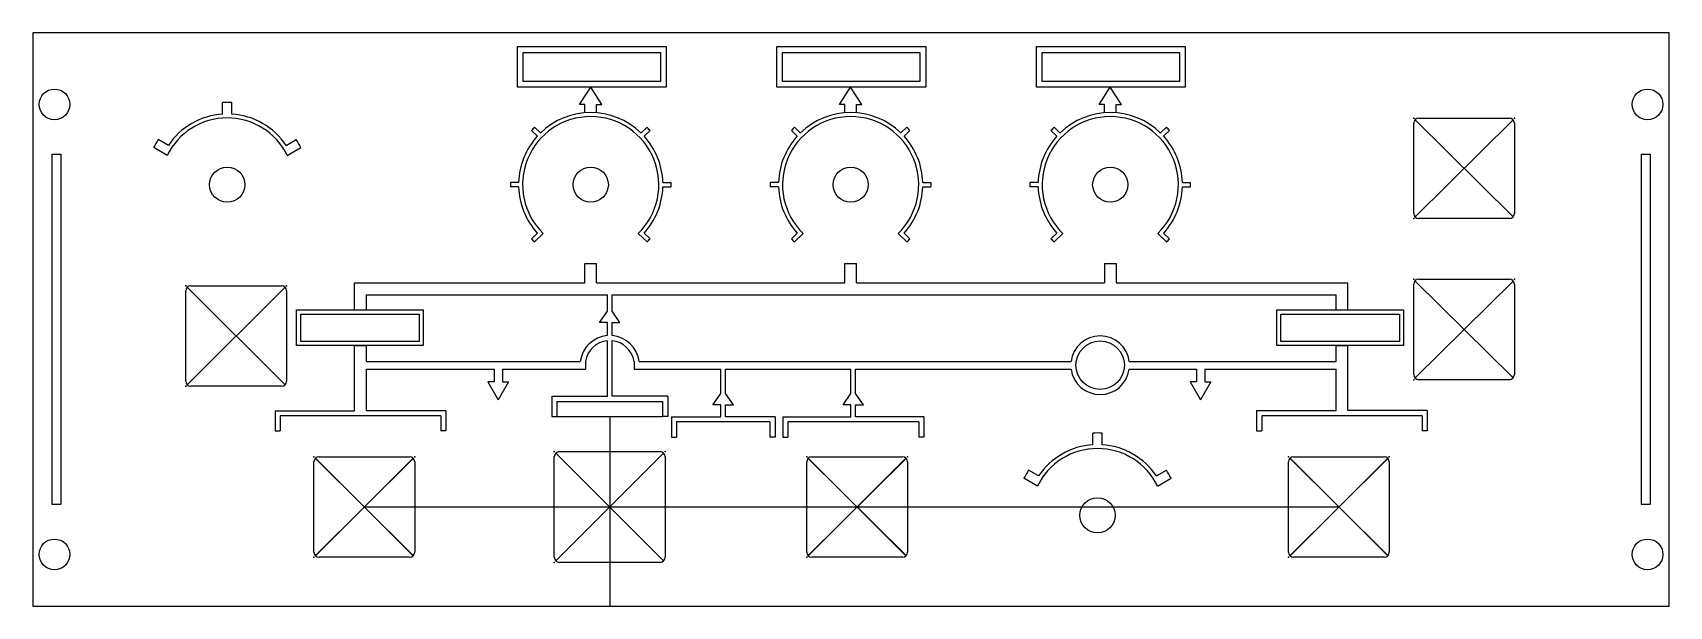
# Model space of a CAD drawing. Header units: centimetres. Extents: x 0 to 269, y -11 to 160.
# Drawn here: x 236.4 to 268.9, y 149.08 to 160.48 of the extents above.
import ezdxf

# ---------------------------------------------------------------- set-up
doc = ezdxf.new("R2010")
doc.units = ezdxf.units.CM
doc.header["$MEASUREMENT"] = 0
for name, color, linetype in [('Air Cond v13_0', 7, 'Continuous'), ('Air Cond v13_Sketch2', 7, 'Continuous'), ('Air Cond v13_Sketch3', 7, 'Continuous'), ('Air Cond v13_Sketch4', 7, 'Continuous'), ('Air Cond v13_Sketch5', 7, 'Continuous'), ('Air Cond v13_Sketch6', 7, 'Continuous'), ('Air Cond v13_Sketch7', 7, 'Continuous'), ('Air Cond v13_Sketch8', 7, 'Continuous')]:
    doc.layers.add(name, color=color, linetype=linetype)

msp = doc.modelspace()

# ---------------------------------------------------------------- linework, layer by layer
at = {"layer": 'Air Cond v13_0'}
for p, q in [((236.403, 160.482), (236.403, 149.082)), ((268.903, 160.482), (236.403, 160.482)), ((268.903, 149.082), (268.903, 160.482)), ((246.028, 160.206), (248.982, 160.206)), ((246.028, 159.402), (246.028, 160.206)), ((246.141, 160.092), (248.868, 160.092)), ((246.141, 159.515), (246.141, 160.092)), ((248.868, 160.092), (248.868, 159.515)), ((248.982, 160.206), (248.982, 159.402)), ((251.181, 160.206), (254.136, 160.206)), ((251.181, 159.402), (251.181, 160.206)), ((251.295, 160.092), (254.022, 160.092)), ((251.295, 159.515), (251.295, 160.092)), ((254.022, 160.092), (254.022, 159.515)), ((254.136, 160.206), (254.136, 159.402)), ((256.337, 160.206), (259.291, 160.206)), ((256.337, 159.402), (256.337, 160.206)), ((256.45, 160.092), (259.177, 160.092)), ((256.45, 159.515), (256.45, 160.092)), ((259.177, 160.092), (259.177, 159.515)), ((259.291, 160.206), (259.291, 159.402)), ((248.982, 159.402), (246.028, 159.402)), ((248.868, 159.515), (246.141, 159.515)), ((247.262, 159.055), (247.484, 159.402)), ((247.707, 159.055), (247.484, 159.402)), ((254.136, 159.402), (251.181, 159.402)), ((254.022, 159.515), (251.295, 159.515)), ((252.423, 159.055), (252.646, 159.402)), ((252.868, 159.055), (252.646, 159.402)), ((259.291, 159.402), (256.337, 159.402)), ((259.177, 159.515), (256.45, 159.515)), ((257.579, 159.055), (257.802, 159.402)), ((258.025, 159.055), (257.802, 159.402)), ((240.173, 158.865), (240.173, 159.096)), ((240.357, 158.865), (240.357, 159.096)), ((247.368, 159.055), (247.262, 159.055)), ((247.368, 158.89), (247.368, 159.055)), ((247.601, 159.055), (247.707, 159.055)), ((247.601, 158.89), (247.601, 159.055)), ((252.529, 159.055), (252.423, 159.055)), ((252.529, 158.89), (252.529, 159.055)), ((252.762, 159.055), (252.868, 159.055)), ((252.762, 158.89), (252.762, 159.055)), ((257.685, 159.055), (257.579, 159.055)), ((257.685, 158.89), (257.685, 159.055)), ((257.919, 159.055), (258.025, 159.055)), ((257.919, 158.89), (257.919, 159.055)), ((246.485, 158.489), (246.367, 158.602)), ((248.484, 158.489), (248.602, 158.602)), ((251.646, 158.489), (251.528, 158.602)), ((253.645, 158.489), (253.763, 158.602)), ((256.802, 158.489), (256.685, 158.602)), ((258.802, 158.489), (258.919, 158.602)), ((265.8, 156.826), (263.855, 158.748)), ((265.8, 158.748), (263.855, 156.826)), ((239.096, 158.243), (238.897, 158.358)), ((241.434, 158.243), (241.634, 158.358)), ((246.424, 158.426), (246.307, 158.539)), ((248.545, 158.426), (248.662, 158.539)), ((251.585, 158.426), (251.468, 158.539)), ((253.706, 158.426), (253.823, 158.539)), ((256.742, 158.426), (256.624, 158.539)), ((258.862, 158.426), (258.98, 158.539)), ((236.782, 158.071), (236.959, 158.071)), ((236.782, 158.071), (236.782, 151.115)), ((236.959, 158.071), (236.959, 151.115)), ((239.073, 158.045), (238.805, 158.2)), ((241.457, 158.045), (241.725, 158.2)), ((268.347, 158.071), (268.523, 158.071)), ((268.347, 158.071), (268.347, 151.115)), ((268.523, 158.071), (268.523, 151.115)), ((246.053, 157.506), (245.889, 157.506)), ((246.053, 157.419), (245.889, 157.419)), ((248.916, 157.506), (249.08, 157.506)), ((248.916, 157.419), (249.08, 157.419)), ((251.214, 157.506), (251.05, 157.506)), ((251.214, 157.419), (251.05, 157.419)), ((254.078, 157.506), (254.241, 157.506)), ((254.078, 157.419), (254.241, 157.419)), ((256.37, 157.506), (256.207, 157.506)), ((256.37, 157.419), (256.207, 157.419)), ((259.234, 157.506), (259.397, 157.506)), ((259.234, 157.419), (259.397, 157.419)), ((246.424, 156.499), (246.307, 156.386)), ((246.542, 156.491), (246.367, 156.323)), ((248.427, 156.491), (248.602, 156.323)), ((248.545, 156.499), (248.662, 156.386)), ((251.585, 156.499), (251.468, 156.386)), ((251.703, 156.491), (251.528, 156.323)), ((253.588, 156.491), (253.763, 156.323)), ((253.706, 156.499), (253.823, 156.386)), ((256.742, 156.499), (256.624, 156.386)), ((256.859, 156.491), (256.685, 156.323)), ((258.745, 156.491), (258.919, 156.323)), ((258.862, 156.499), (258.98, 156.386)), ((247.368, 155.508), (247.368, 155.898)), ((247.368, 155.898), (247.601, 155.898)), ((247.601, 155.508), (247.601, 155.898)), ((252.529, 155.508), (252.529, 155.898)), ((252.529, 155.898), (252.762, 155.898)), ((252.762, 155.508), (252.762, 155.898)), ((257.685, 155.898), (257.919, 155.898)), ((257.685, 155.898), (257.685, 155.508)), ((257.919, 155.898), (257.919, 155.508)), ((242.795, 155.508), (247.368, 155.508)), ((242.795, 154.977), (242.795, 155.508)), ((247.601, 155.508), (252.529, 155.508)), ((252.762, 155.508), (257.685, 155.508)), ((257.919, 155.508), (262.522, 155.508)), ((262.522, 154.976), (262.522, 155.508)), ((265.8, 155.547), (263.855, 153.625)), ((265.8, 153.625), (263.855, 155.547)), ((243.032, 155.271), (247.814, 155.271)), ((243.032, 154.977), (243.032, 155.271)), ((247.814, 154.951), (247.814, 155.271)), ((247.908, 154.951), (247.908, 155.271)), ((247.908, 155.271), (262.285, 155.271)), ((262.285, 154.976), (262.285, 155.271)), ((241.644, 154.973), (244.159, 154.973)), ((241.644, 154.266), (241.644, 154.973)), ((241.726, 154.891), (244.078, 154.891)), ((241.726, 154.348), (241.726, 154.891)), ((242.795, 154.977), (243.032, 154.977)), ((244.078, 154.891), (244.078, 154.348)), ((244.159, 154.973), (244.159, 154.266)), ((247.658, 154.725), (247.814, 154.951)), ((247.814, 154.725), (247.658, 154.725)), ((247.814, 154.461), (247.814, 154.725)), ((248.064, 154.725), (247.908, 154.951)), ((247.908, 154.725), (248.064, 154.725)), ((247.908, 154.461), (247.908, 154.725)), ((261.11, 154.973), (263.625, 154.973)), ((261.11, 154.266), (261.11, 154.973)), ((261.192, 154.891), (263.544, 154.891)), ((261.192, 154.348), (261.192, 154.891)), ((262.285, 154.976), (262.522, 154.976)), ((263.544, 154.891), (263.544, 154.348)), ((263.625, 154.973), (263.625, 154.266)), ((244.159, 154.266), (241.644, 154.266)), ((244.078, 154.348), (241.726, 154.348)), ((242.795, 152.97), (242.795, 154.266)), ((242.795, 154.266), (243.032, 154.266)), ((243.032, 153.947), (243.032, 154.266)), ((247.814, 153.874), (247.814, 154.36)), ((247.814, 153.256), (247.814, 154.36)), ((247.908, 153.256), (247.908, 154.36)), ((263.625, 154.266), (261.11, 154.266)), ((263.544, 154.348), (261.192, 154.348)), ((262.285, 153.947), (262.285, 154.265)), ((262.285, 154.265), (262.522, 154.265)), ((262.522, 152.971), (262.522, 154.265)), ((243.032, 153.947), (247.277, 153.947)), ((243.032, 152.97), (243.032, 153.793)), ((243.032, 153.793), (245.565, 153.793)), ((245.565, 153.793), (245.565, 153.544)), ((245.732, 153.793), (245.732, 153.544)), ((245.732, 153.793), (247.379, 153.793)), ((247.379, 153.947), (247.379, 153.793)), ((248.344, 153.947), (248.344, 153.793)), ((248.344, 153.793), (250.068, 153.793)), ((248.445, 153.947), (257.022, 153.947)), ((250.068, 153.31), (250.068, 153.793)), ((250.162, 153.31), (250.162, 153.793)), ((250.162, 153.793), (252.65, 153.793)), ((252.65, 153.31), (252.65, 153.793)), ((252.745, 153.31), (252.745, 153.793)), ((252.745, 153.793), (257.023, 153.793)), ((258.179, 153.793), (259.512, 153.793)), ((258.18, 153.947), (262.285, 153.947)), ((259.512, 153.793), (259.512, 153.544)), ((259.678, 153.793), (259.678, 153.544)), ((259.678, 153.793), (262.285, 153.793)), ((262.285, 152.971), (262.285, 153.793)), ((245.565, 153.544), (245.444, 153.544)), ((245.444, 153.544), (245.649, 153.183)), ((245.853, 153.544), (245.649, 153.183)), ((245.732, 153.544), (245.853, 153.544)), ((259.512, 153.544), (259.39, 153.544)), ((259.39, 153.544), (259.595, 153.183)), ((259.8, 153.544), (259.595, 153.183)), ((259.678, 153.544), (259.8, 153.544)), ((246.71, 153.256), (247.814, 153.256)), ((246.71, 153.256), (246.71, 152.854)), ((246.81, 153.155), (246.81, 152.854)), ((246.81, 153.155), (248.912, 153.155)), ((249.013, 153.256), (247.908, 153.256)), ((248.912, 153.155), (248.912, 152.854)), ((249.013, 153.256), (249.013, 152.854)), ((249.912, 153.084), (250.068, 153.31)), ((250.068, 153.084), (249.912, 153.084)), ((250.068, 152.847), (250.068, 153.084)), ((250.318, 153.084), (250.162, 153.31)), ((250.162, 153.084), (250.318, 153.084)), ((250.162, 152.847), (250.162, 153.084)), ((252.495, 153.084), (252.65, 153.31)), ((252.65, 153.084), (252.495, 153.084)), ((252.65, 152.847), (252.65, 153.084)), ((252.9, 153.084), (252.745, 153.31)), ((252.745, 153.084), (252.9, 153.084)), ((252.745, 152.847), (252.745, 153.084)), ((241.219, 152.97), (242.795, 152.97)), ((241.219, 152.97), (241.219, 152.568)), ((241.32, 152.869), (241.32, 152.568)), ((244.507, 152.869), (241.32, 152.869)), ((244.608, 152.97), (243.032, 152.97)), ((244.507, 152.869), (244.507, 152.568)), ((244.608, 152.97), (244.608, 152.568)), ((246.71, 152.854), (246.81, 152.854)), ((246.81, 152.854), (248.912, 152.854)), ((247.861, 152.854), (247.861, 149.082)), ((249.013, 152.854), (248.912, 152.854)), ((249.086, 152.847), (250.068, 152.847)), ((249.086, 152.847), (249.086, 152.445)), ((251.144, 152.847), (250.162, 152.847)), ((251.144, 152.847), (251.144, 152.445)), ((251.296, 152.847), (252.65, 152.847)), ((251.296, 152.847), (251.296, 152.445)), ((254.099, 152.847), (252.745, 152.847)), ((254.099, 152.847), (254.099, 152.445)), ((260.709, 152.971), (262.285, 152.971)), ((260.709, 152.971), (260.709, 152.569)), ((260.809, 152.87), (260.809, 152.569)), ((263.997, 152.87), (260.809, 152.87)), ((264.098, 152.971), (262.522, 152.971)), ((263.997, 152.87), (263.997, 152.569)), ((264.098, 152.971), (264.098, 152.569)), ((241.219, 152.568), (241.32, 152.568)), ((244.608, 152.568), (244.507, 152.568)), ((249.086, 152.445), (249.187, 152.445)), ((249.187, 152.746), (249.187, 152.445)), ((251.043, 152.746), (249.187, 152.746)), ((251.043, 152.746), (251.043, 152.445)), ((251.144, 152.445), (251.043, 152.445)), ((251.296, 152.445), (251.397, 152.445)), ((251.397, 152.746), (251.397, 152.445)), ((253.998, 152.746), (251.397, 152.746)), ((253.998, 152.746), (253.998, 152.445)), ((254.099, 152.445), (253.998, 152.445)), ((257.456, 152.294), (257.456, 152.524)), ((257.64, 152.294), (257.64, 152.524)), ((260.709, 152.569), (260.809, 152.569)), ((264.098, 152.569), (263.997, 152.569)), ((242.016, 152.017), (243.96, 150.095)), ((243.96, 152.017), (242.016, 150.095)), ((251.801, 152.017), (253.746, 150.095)), ((253.746, 152.017), (251.801, 150.095)), ((256.379, 151.672), (256.179, 151.787)), ((258.717, 151.672), (258.916, 151.787)), ((261.371, 152.017), (263.316, 150.095)), ((263.316, 152.017), (261.371, 150.095)), ((256.356, 151.473), (256.088, 151.628)), ((258.74, 151.473), (259.008, 151.628)), ((236.782, 151.115), (236.959, 151.115)), ((242.988, 151.056), (252.774, 151.056)), ((252.774, 151.056), (262.343, 151.056)), ((268.347, 151.115), (268.523, 151.115)), ((243.888, 150.056), (242.088, 150.056)), ((236.403, 149.082), (268.903, 149.082))]:
    msp.add_line(p, q, dxfattribs=at)
for centre, radius in [((236.835, 159.057), 0.305), ((268.471, 159.057), 0.305), ((240.265, 157.462), 0.35), ((247.484, 157.462), 0.35), ((252.646, 157.462), 0.35), ((257.802, 157.462), 0.35), ((257.601, 153.874), 0.482), ((257.548, 150.891), 0.35), ((236.835, 150.114), 0.305), ((268.471, 150.114), 0.305)]:
    msp.add_circle(centre, radius, dxfattribs=at)
for centre, radius, start, end in [((240.265, 157.462), 1.636, 86.784, 93.216), ((240.265, 157.462), 1.327, 26.0333, 153.9667), ((240.265, 157.462), 1.406, 93.7427, 146.2573), ((240.265, 157.462), 1.406, 33.7427, 86.2573), ((247.484, 157.462), 1.353, 314.153, 225.847), ((247.484, 157.462), 1.596, 134.4336, 137.5664), ((247.484, 157.462), 1.433, 45.7448, 134.2552), ((247.484, 157.462), 1.596, 42.4336, 45.5664), ((252.646, 157.462), 1.353, 314.153, 225.847), ((252.646, 157.462), 1.596, 134.4336, 137.5664), ((252.646, 157.462), 1.433, 45.7448, 134.2552), ((252.646, 157.462), 1.596, 42.4336, 45.5664), ((257.802, 157.462), 1.353, 314.153, 225.847), ((257.802, 157.462), 1.596, 134.4336, 137.5664), ((257.802, 157.462), 1.433, 45.7448, 134.2552), ((257.802, 157.462), 1.596, 42.4336, 45.5664), ((240.265, 157.462), 1.636, 146.784, 153.216), ((240.265, 157.462), 1.636, 26.784, 33.216), ((247.484, 157.462), 1.433, 137.7448, 178.2552), ((247.484, 157.462), 1.433, 1.7448, 42.2552), ((252.646, 157.462), 1.433, 137.7448, 178.2552), ((252.646, 157.462), 1.433, 1.7448, 42.2552), ((257.802, 157.462), 1.433, 137.7448, 178.2552), ((257.802, 157.462), 1.433, 1.7448, 42.2552), ((247.484, 157.462), 1.596, 178.4336, 181.5664), ((247.484, 157.462), 1.433, 181.7448, 222.2552), ((247.484, 157.462), 1.433, 317.7448, 358.2552), ((247.484, 157.462), 1.596, 358.4336, 1.5664), ((252.646, 157.462), 1.596, 178.4336, 181.5664), ((252.646, 157.462), 1.433, 181.7448, 222.2552), ((252.646, 157.462), 1.433, 317.7448, 358.2552), ((252.646, 157.462), 1.596, 358.4336, 1.5664), ((257.802, 157.462), 1.596, 178.4336, 181.5664), ((257.802, 157.462), 1.433, 181.7448, 222.2552), ((257.802, 157.462), 1.433, 317.7448, 358.2552), ((257.802, 157.462), 1.596, 358.4336, 1.5664), ((247.484, 157.462), 1.596, 222.4336, 225.5664), ((247.484, 157.462), 1.596, 314.4336, 317.5664), ((252.646, 157.462), 1.596, 222.4336, 225.5664), ((252.646, 157.462), 1.596, 314.4336, 317.5664), ((257.802, 157.462), 1.596, 222.4336, 225.5664), ((257.802, 157.462), 1.596, 314.4336, 317.5664), ((247.861, 153.874), 0.589, 94.5951, 172.9244), ((247.861, 153.874), 0.589, 7.0756, 85.4049), ((257.601, 153.874), 0.583, 7.1414, 172.8586), ((247.861, 153.874), 0.488, 95.5484, 171.4507), ((247.861, 153.874), 0.488, 8.5493, 84.4516), ((257.601, 153.874), 0.583, 188.0367, 351.9633), ((257.548, 150.891), 1.636, 86.784, 93.216), ((257.548, 150.891), 1.327, 26.0333, 153.9667), ((257.548, 150.891), 1.406, 93.7427, 146.2573), ((257.548, 150.891), 1.406, 33.7427, 86.2573), ((257.548, 150.891), 1.636, 146.784, 153.216), ((257.548, 150.891), 1.636, 26.784, 33.216)]:
    msp.add_arc(centre, radius, start, end, dxfattribs=at)
for p in [(264.827, 157.787), (240.443, 154.454), (264.827, 154.586), (242.988, 151.056), (247.843, 151.056), (247.861, 151.056), (252.774, 151.056), (262.343, 151.056)]:
    msp.add_point(p, dxfattribs=at)
at = {"layer": 'Air Cond v13_Sketch2'}
for p, q in [((263.827, 156.887), (263.827, 158.687)), ((263.927, 158.787), (265.727, 158.787)), ((265.827, 158.687), (265.827, 156.887)), ((265.727, 156.787), (263.927, 156.787))]:
    msp.add_line(p, q, dxfattribs=at)
for centre, start, end in [((263.927, 158.687), 90, 180), ((265.727, 158.687), 0, 90), ((263.927, 156.887), 180, 270), ((265.727, 156.887), 270, 0)]:
    msp.add_arc(centre, 0.1, start, end, dxfattribs=at)
for p in [(263.827, 158.787), (265.827, 158.787), (264.827, 157.787), (263.827, 156.787)]:
    msp.add_point(p, dxfattribs=at)
at = {"layer": 'Air Cond v13_Sketch3'}
for p, q in [((241.988, 150.156), (241.988, 151.956)), ((243.959, 150.085), (242.017, 152.026)), ((243.959, 152.026), (242.017, 150.085)), ((242.088, 152.056), (243.888, 152.056)), ((243.988, 151.956), (243.988, 150.156))]:
    msp.add_line(p, q, dxfattribs=at)
for centre, start, end in [((242.088, 151.956), 90, 180), ((243.888, 151.956), 0, 90), ((242.088, 150.156), 180, 270), ((243.888, 150.156), 270, 0)]:
    msp.add_arc(centre, 0.1, start, end, dxfattribs=at)
for p in [(241.988, 152.056), (243.988, 152.056), (242.988, 151.056), (241.988, 150.056)]:
    msp.add_point(p, dxfattribs=at)
at = {"layer": 'Air Cond v13_Sketch4'}
for p, q in [((248.932, 149.985), (246.79, 152.126)), ((248.932, 152.126), (246.79, 149.985)), ((246.861, 152.156), (248.861, 152.156)), ((246.761, 150.056), (246.761, 152.056)), ((248.961, 152.056), (248.961, 150.056)), ((248.861, 149.956), (246.861, 149.956))]:
    msp.add_line(p, q, dxfattribs=at)
for centre, start, end in [((246.861, 152.056), 90, 180), ((248.861, 152.056), 0, 90), ((246.861, 150.056), 180, 270), ((248.861, 150.056), 270, 0)]:
    msp.add_arc(centre, 0.1, start, end, dxfattribs=at)
for p in [(246.761, 152.156), (248.961, 152.156), (247.861, 151.056), (246.761, 149.956)]:
    msp.add_point(p, dxfattribs=at)
at = {"layer": 'Air Cond v13_Sketch5'}
for p, q in [((251.774, 150.156), (251.774, 151.956)), ((253.744, 150.085), (251.803, 152.026)), ((253.744, 152.026), (251.803, 150.085)), ((251.874, 152.056), (253.674, 152.056)), ((253.774, 151.956), (253.774, 150.156)), ((253.674, 150.056), (251.874, 150.056))]:
    msp.add_line(p, q, dxfattribs=at)
for centre, start, end in [((251.874, 151.956), 90, 180), ((253.674, 151.956), 0, 90), ((251.874, 150.156), 180, 270), ((253.674, 150.156), 270, 0)]:
    msp.add_arc(centre, 0.1, start, end, dxfattribs=at)
for p in [(251.774, 152.056), (253.774, 152.056), (252.774, 151.056), (251.774, 150.056)]:
    msp.add_point(p, dxfattribs=at)
at = {"layer": 'Air Cond v13_Sketch6'}
for p, q in [((261.343, 150.156), (261.343, 151.956)), ((263.314, 150.085), (261.373, 152.026)), ((263.314, 152.026), (261.373, 150.085)), ((261.443, 152.056), (263.243, 152.056)), ((263.343, 151.956), (263.343, 150.156)), ((263.243, 150.056), (261.443, 150.056))]:
    msp.add_line(p, q, dxfattribs=at)
for centre, start, end in [((261.443, 151.956), 90, 180), ((263.243, 151.956), 0, 90), ((261.443, 150.156), 180, 270), ((263.243, 150.156), 270, 0)]:
    msp.add_arc(centre, 0.1, start, end, dxfattribs=at)
for p in [(261.343, 152.056), (263.343, 152.056), (262.343, 151.056), (261.343, 150.056)]:
    msp.add_point(p, dxfattribs=at)
at = {"layer": 'Air Cond v13_Sketch7'}
for p, q in [((263.827, 153.686), (263.827, 155.486)), ((263.927, 155.586), (265.727, 155.586)), ((265.827, 155.486), (265.827, 153.686)), ((265.727, 153.586), (263.927, 153.586))]:
    msp.add_line(p, q, dxfattribs=at)
for centre, start, end in [((263.927, 155.486), 90, 180), ((265.727, 155.486), 0, 90), ((263.927, 153.686), 180, 270), ((265.727, 153.686), 270, 0)]:
    msp.add_arc(centre, 0.1, start, end, dxfattribs=at)
for p in [(263.827, 155.586), (265.827, 155.586), (264.827, 154.586), (263.827, 153.586)]:
    msp.add_point(p, dxfattribs=at)
at = {"layer": 'Air Cond v13_Sketch8'}
for p, q in [((239.443, 153.554), (239.443, 155.354)), ((241.414, 153.484), (239.472, 155.425)), ((241.414, 155.425), (239.472, 153.484)), ((239.543, 155.454), (241.343, 155.454)), ((241.443, 155.354), (241.443, 153.554)), ((241.343, 153.454), (239.543, 153.454))]:
    msp.add_line(p, q, dxfattribs=at)
for centre, start, end in [((239.543, 155.354), 90, 180), ((241.343, 155.354), 0, 90), ((239.543, 153.554), 180, 270), ((241.343, 153.554), 270, 0)]:
    msp.add_arc(centre, 0.1, start, end, dxfattribs=at)
for p in [(239.443, 155.454), (241.443, 155.454), (240.443, 154.454), (239.443, 153.454)]:
    msp.add_point(p, dxfattribs=at)

doc.saveas('drawing.dxf')
